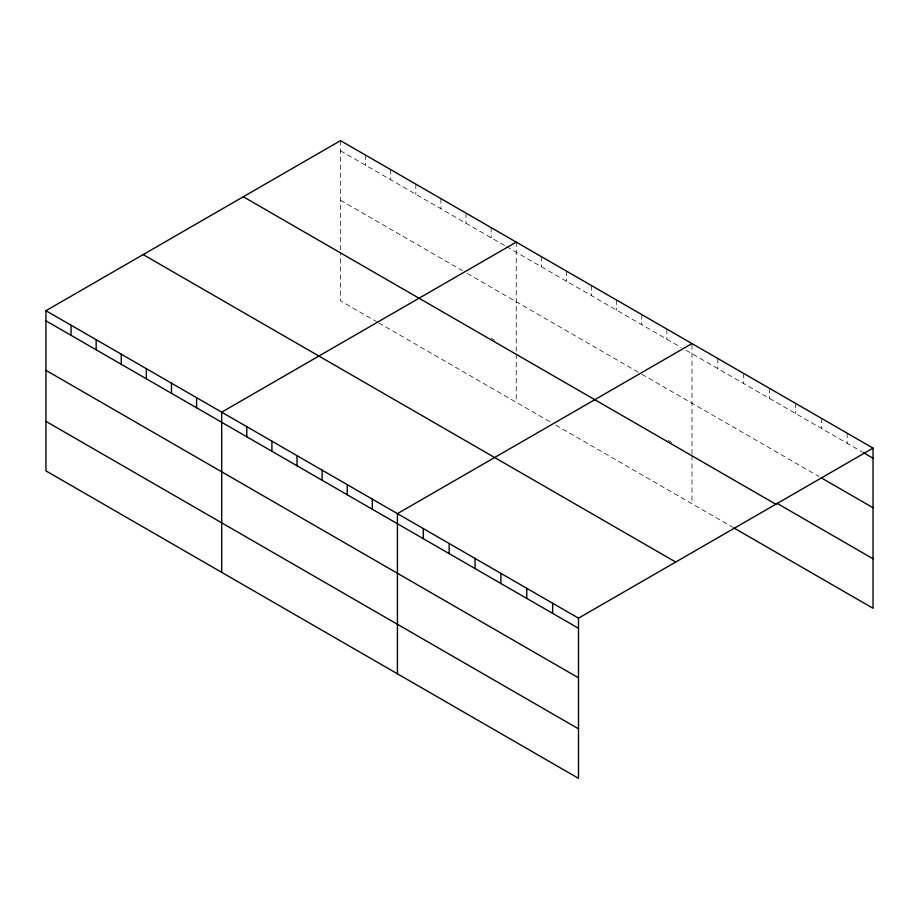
<?xml version="1.0" encoding="UTF-8"?>
<svg xmlns="http://www.w3.org/2000/svg" width="919" height="919" viewBox="0 0 919 919"><rect width="100%" height="100%" fill="white"/><g stroke="black" fill="none" stroke-linecap="round" stroke-linejoin="round"><path stroke-width="0.69" stroke-dasharray="4.59 3.45" d="M340.501 249.888L340.501 140.653M340.501 150.762L505.484 246.016M506.679 246.706L681.22 347.474M686.011 350.242L861.965 451.826M340.501 200.285L462.452 270.691M467.231 273.448L640.577 373.528M641.772 374.217L818.852 476.456M491.137 338.272L494.721 340.34M668.079 440.431L671.663 442.498M377.56 322.224L340.501 300.823L340.501 252.725M378.766 322.914L550.918 422.303M555.696 425.072L732.627 527.219M847.18 433.182L847.18 443.291M821.322 418.248L821.322 428.357M795.452 403.315L795.452 413.424M769.582 388.381L769.582 398.49M743.712 373.447L743.712 383.556M717.854 358.513L717.854 368.622M691.984 344.843L691.984 454.227M691.984 455.652L691.984 503.75M666.884 329.082L666.884 339.191M641.772 314.585L641.772 324.706M616.672 300.088L616.672 310.208M591.56 285.602L591.56 295.711M566.46 271.105L566.46 281.214M541.348 256.608L541.348 266.728M516.248 242.111L516.248 351.357M516.248 354.183L516.248 402.292M491.137 227.613L491.137 237.734M466.036 213.128L466.036 223.237M440.925 198.63L440.925 208.739M415.825 184.133L415.825 194.254M390.713 169.636L390.713 179.756M365.613 155.15L365.613 165.259"/><path stroke-width="1.38" d="M873.05 448.116L578.499 618.177L578.499 778.347L45.95 470.884L45.95 310.714L340.501 140.653L873.05 448.116L873.05 608.286L733.867 527.931M516.248 242.111L221.686 412.171L221.686 572.353M691.984 343.58L397.433 513.641L397.433 673.811M863.194 452.539L873.05 458.225M821.322 477.88L873.05 507.747M776.98 503.302L873.05 558.775M243.305 196.769L775.843 504.232M143.157 254.586L675.695 562.049M45.95 310.714L578.499 618.177M45.95 320.823L578.499 628.286M45.95 370.346L578.499 677.808M45.95 421.361L578.499 728.824M552.629 603.243L552.629 613.352M526.759 588.309L526.759 598.418M500.901 573.376L500.901 583.485M475.031 558.442L475.031 568.551M449.161 543.508L449.161 553.617M423.291 528.574L423.291 538.683M372.321 499.143L372.321 509.252M347.221 484.646L347.221 494.755M322.109 470.149L322.109 480.269M297.009 455.652L297.009 465.772M271.898 441.166L271.898 451.275M246.797 426.669L246.797 436.778M196.586 397.674L196.586 407.795M171.474 383.189L171.474 393.298M146.374 368.691L146.374 378.8M121.262 354.194L121.262 364.315M96.162 339.697L96.162 349.817M71.05 325.2L71.05 335.32"/></g></svg>
